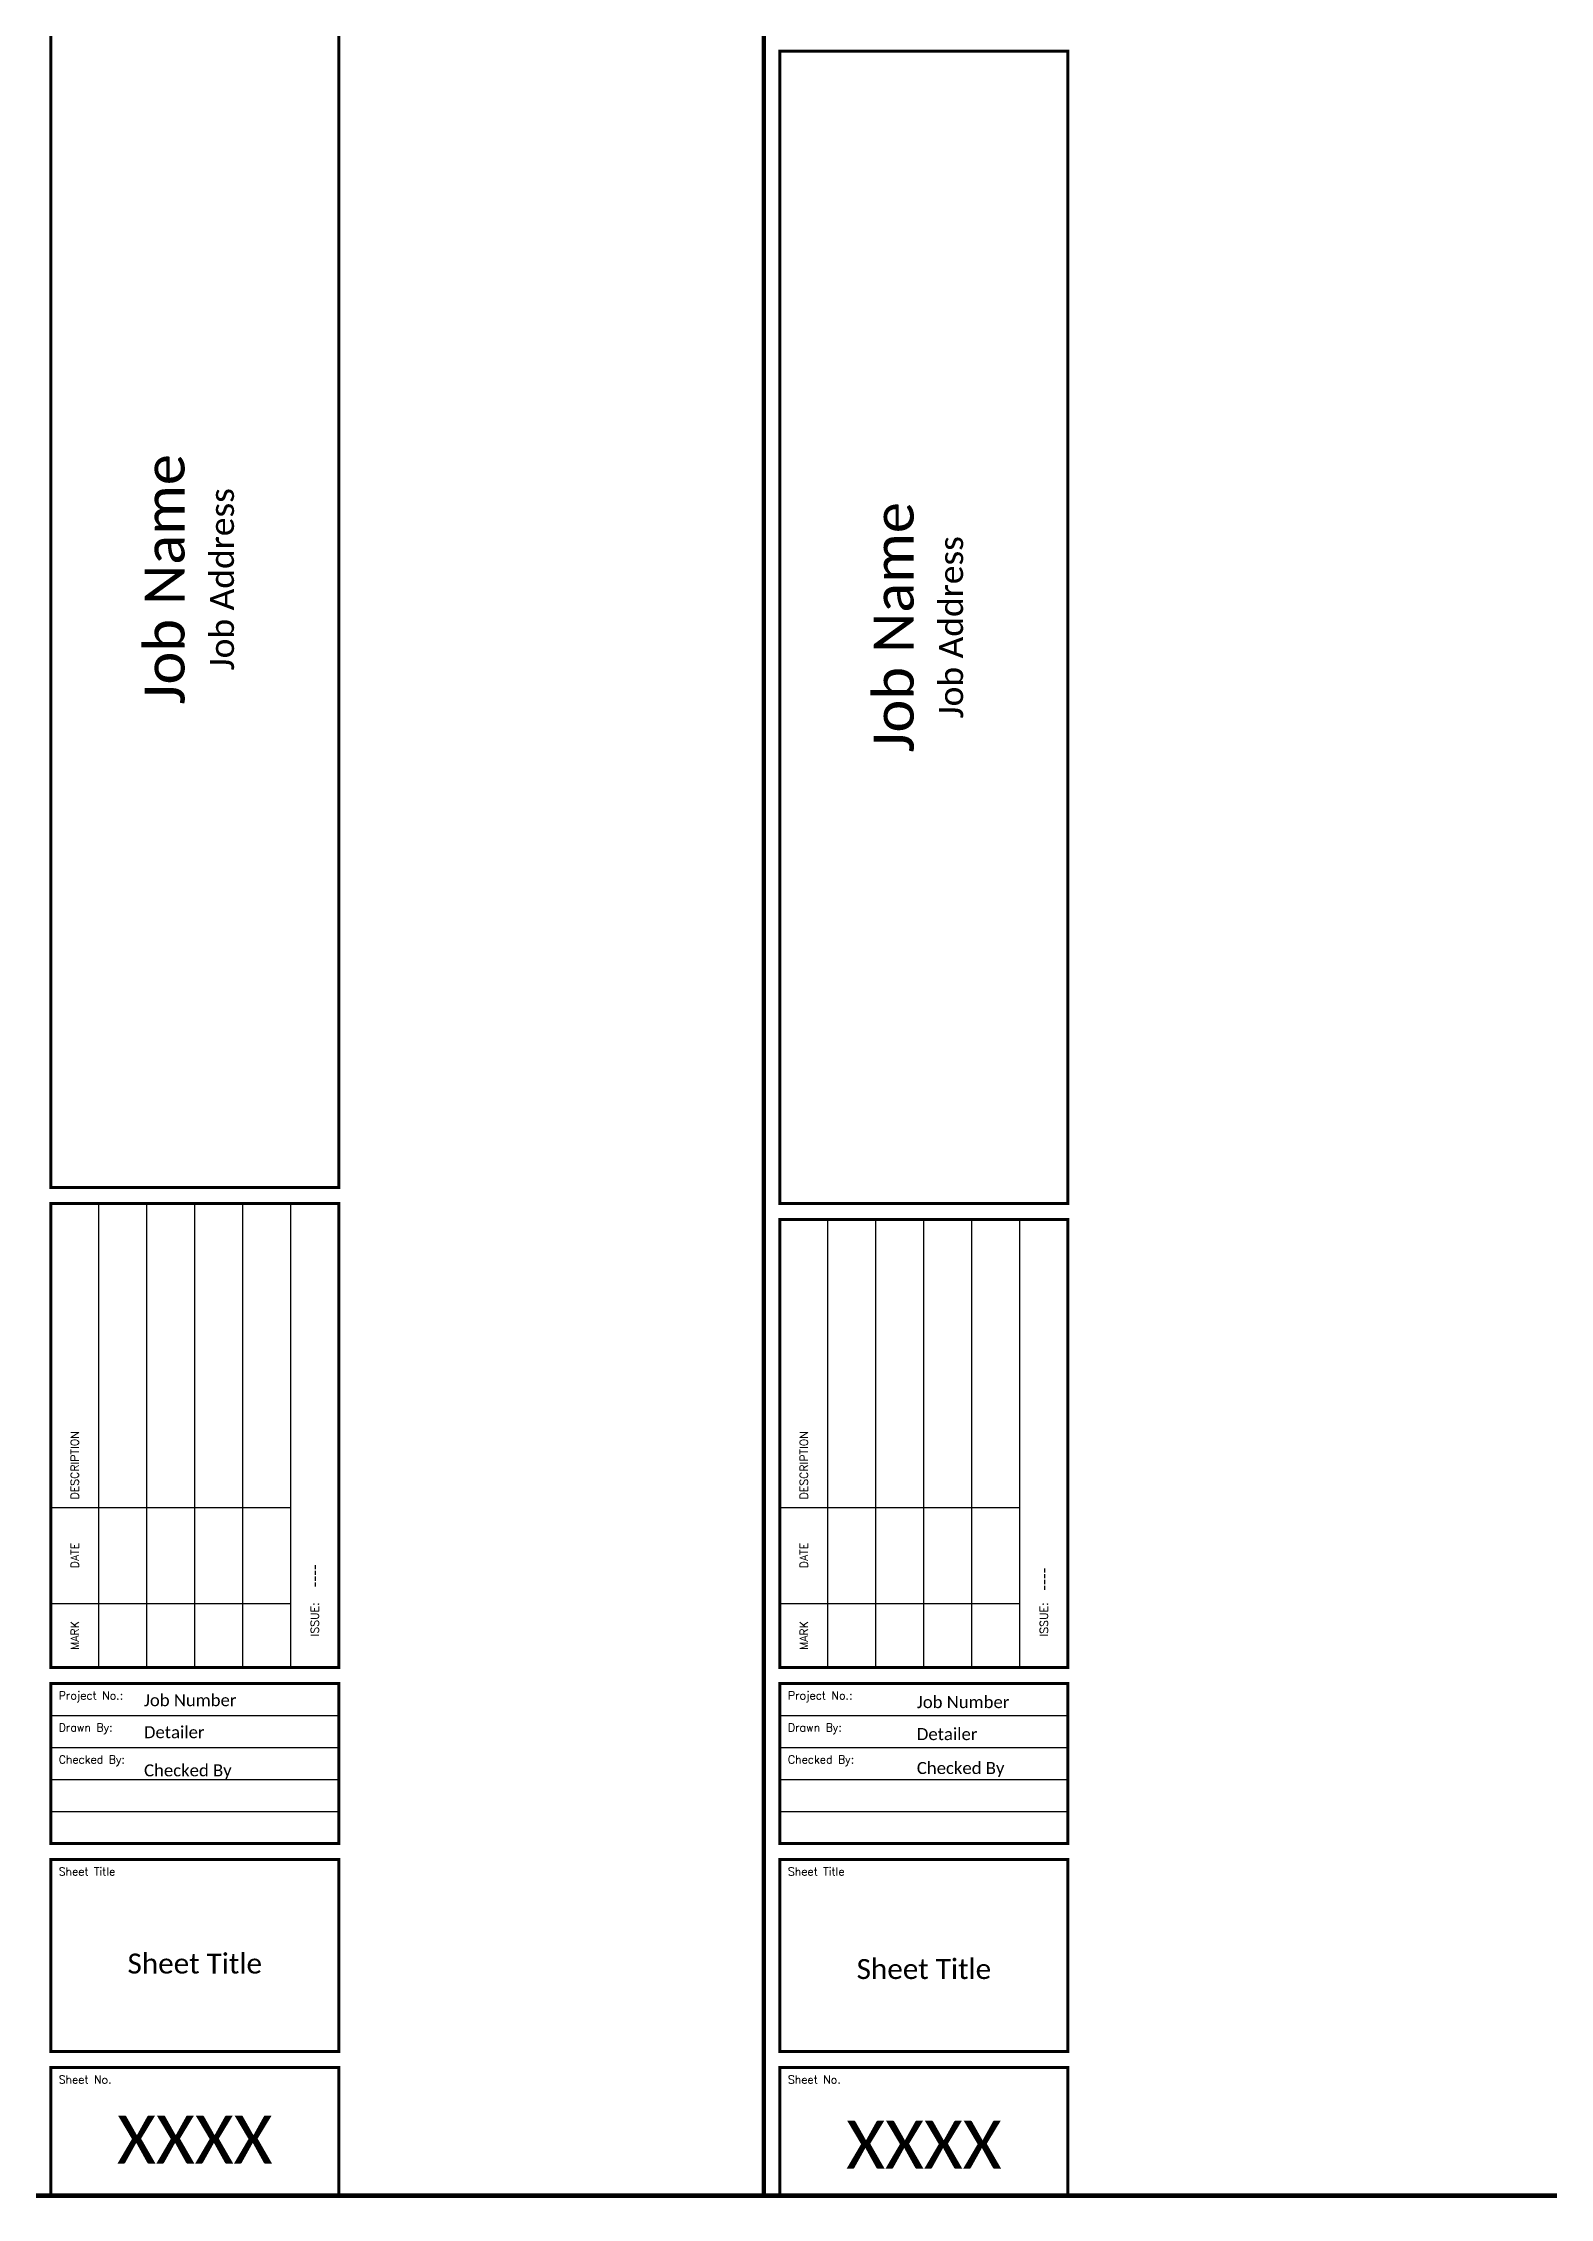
# Model space of a CAD drawing. Header units: inches. Extents: x -109 to 89, y -30 to 75.
# Drawn here: x 33.36 to 45.13, y 15.41 to 32.24 of the extents above; entities that cross this region are included whole.
import ezdxf
from ezdxf.enums import TextEntityAlignment as Align

# ---------------------------------------------------------------- set-up
doc = ezdxf.new("R2010")
doc.units = ezdxf.units.IN
doc.header["$LTSCALE"] = 0.25
doc.header["$MEASUREMENT"] = 0
doc.layers.add('ANNO-TTLB', color=7, linetype='Continuous')
doc.layers.add('ANNO-TTLB-TXT', color=8, linetype='Continuous')
doc.styles.add('AnnoText', font='calibri.ttf')
doc.styles.add('TTLB-Text', font='romans.shx')

# ---------------------------------------------------------------- blocks, each defined once
blk = doc.blocks.new('TTLB_24x36')
at = {"layer": 'ANNO-TTLB'}
for p, q in [((36.354, 5.694), (36.354, 9.319)), ((36.729, 5.694), (36.729, 9.319)), ((37.104, 5.694), (37.104, 9.319)), ((37.479, 5.694), (37.479, 9.319)), ((37.854, 5.694), (37.854, 9.319)), ((35.979, 6.944), (37.854, 6.944)), ((35.979, 6.194), (37.854, 6.194)), ((35.979, 5.319), (38.229, 5.319)), ((35.979, 5.069), (38.229, 5.069)), ((35.979, 4.819), (38.229, 4.819)), ((35.979, 4.569), (38.229, 4.569))]:
    blk.add_line(p, q, dxfattribs=at)
at = {"layer": 'ANNO-TTLB', "const_width": 0.0234}
for points in [[(35.979, 18.944), (38.229, 18.944), (38.229, 9.444), (35.979, 9.444)], [(35.979, 9.319), (38.229, 9.319), (38.229, 5.694), (35.979, 5.694)], [(35.979, 5.569), (38.229, 5.569), (38.229, 4.319), (35.979, 4.319)], [(35.979, 4.194), (38.229, 4.194), (38.229, 2.694), (35.979, 2.694)], [(35.979, 2.569), (38.229, 2.569), (38.229, 1.569), (35.979, 1.569)]]:
    blk.add_lwpolyline(points, close=True, dxfattribs=at)
at = {"layer": 'ANNO-TTLB-TXT', "style": 'TTLB-Text'}
blk.add_text('DESCRIPTION', height=0.0625, rotation=90, dxfattribs=at).set_placement((36.166, 7.007), align=Align.MIDDLE_LEFT)
for s, p in [('DATE', (36.166, 6.569)), ('ISSUE:', (38.041, 6.07)), ('MARK', (36.166, 5.944))]:
    blk.add_text(s, height=0.0625, rotation=90, dxfattribs=at).set_placement(p, align=Align.MIDDLE_CENTER)
for s, p in [('Project No.:', (36.041, 5.507)), ('Drawn By:', (36.041, 5.257)), ('Checked By:', (36.041, 5.007)), ('Sheet Title', (36.041, 4.132)), ('Sheet No.', (36.041, 2.507))]:
    blk.add_text(s, height=0.0625, dxfattribs=at).set_placement(p, align=Align.TOP_LEFT)
at = {"layer": 'ANNO-TTLB-TXT', "insert": (38.041, 6.321), "char_height": 0.0938, "attachment_point": 4, "rotation": 90, "style": 'AnnoText'}
blk.add_mtext('----', dxfattribs=at)
at = {"layer": 'ANNO-TTLB-TXT', "style": 'AnnoText'}
for tag, height, p in [('JOBNAME', 0.312, (36.868, 14.194)), ('JOBADDRESS', 0.188, (37.316, 14.194))]:
    blk.add_attdef(tag, text='', height=height, rotation=90, dxfattribs=at).set_placement(p, align=Align.MIDDLE_CENTER)
for tag, p in [('JOBNUMBER', (36.707, 5.364)), ('DETAILER', (36.707, 5.114))]:
    blk.add_attdef(tag, text='', height=0.0938, dxfattribs=at).set_placement(p, align=Align.BOTTOM_LEFT)
blk = doc.blocks.new('TTLB_Text_24x36')
at = {"layer": 'ANNO-TTLB-TXT', "style": 'AnnoText'}
blk.add_attdef('CHECKEDBY', text='', height=0.0938, dxfattribs=at).set_placement((36.708, 4.816), align=Align.BOTTOM_LEFT)
for tag, height, p in [('SheetTitle', 0.156, (37.104, 3.382)), ('SHEETNUMBER', 0.375, (37.104, 2.007))]:
    blk.add_attdef(tag, text='', height=height, dxfattribs=at).set_placement(p, align=Align.MIDDLE_CENTER)
blk = doc.blocks.new('TTLB_30x42')
at = {"layer": 'ANNO-TTLB'}
for p, q in [((40.437, 5.399), (40.437, 8.899)), ((40.812, 5.399), (40.812, 8.899)), ((41.187, 5.399), (41.187, 8.899)), ((41.562, 5.399), (41.562, 8.899)), ((41.937, 5.399), (41.937, 8.899)), ((40.062, 6.649), (41.937, 6.649)), ((40.062, 5.899), (41.937, 5.899)), ((40.062, 5.024), (42.312, 5.024)), ((40.062, 4.774), (42.312, 4.774)), ((40.062, 4.524), (42.312, 4.524)), ((40.062, 4.274), (42.312, 4.274))]:
    blk.add_line(p, q, dxfattribs=at)
for points, const_width in [([(2.047, 30.082), (39.937, 30.082), (39.937, 1.274), (2.047, 1.274)], 0.0352), ([(40.062, 18.024), (42.312, 18.024), (42.312, 9.024), (40.062, 9.024)], 0.0234), ([(40.062, 8.899), (42.312, 8.899), (42.312, 5.399), (40.062, 5.399)], 0.0234), ([(40.062, 5.274), (42.312, 5.274), (42.312, 4.024), (40.062, 4.024)], 0.0234), ([(40.062, 3.899), (42.312, 3.899), (42.312, 2.399), (40.062, 2.399)], 0.0234), ([(40.062, 2.274), (42.312, 2.274), (42.312, 1.274), (40.062, 1.274)], 0.0234)]:
    blk.add_lwpolyline(points, close=True, dxfattribs=dict(at, const_width=const_width))
at = {"layer": 'ANNO-TTLB-TXT', "style": 'TTLB-Text'}
blk.add_text('DESCRIPTION', height=0.0625, rotation=90, dxfattribs=at).set_placement((40.25, 6.712), align=Align.MIDDLE_LEFT)
for s, p in [('DATE', (40.25, 6.274)), ('ISSUE:', (42.125, 5.774)), ('MARK', (40.25, 5.649))]:
    blk.add_text(s, height=0.0625, rotation=90, dxfattribs=at).set_placement(p, align=Align.MIDDLE_CENTER)
for s, p in [('Project No.:', (40.125, 5.212)), ('Drawn By:', (40.125, 4.962)), ('Checked By:', (40.125, 4.712)), ('Sheet Title', (40.125, 3.837)), ('Sheet No.', (40.125, 2.212))]:
    blk.add_text(s, height=0.0625, dxfattribs=at).set_placement(p, align=Align.TOP_LEFT)
at = {"layer": 'ANNO-TTLB-TXT', "insert": (42.125, 6), "char_height": 0.0938, "attachment_point": 4, "rotation": 90, "style": 'AnnoText'}
blk.add_mtext('----', dxfattribs=at)
at = {"layer": 'ANNO-TTLB-TXT', "style": 'AnnoText'}
for tag, height, p in [('JOBNAME', 0.312, (40.951, 13.524)), ('JOBADDRESS', 0.188, (41.399, 13.524))]:
    blk.add_attdef(tag, text='', height=height, rotation=90, dxfattribs=at).set_placement(p, align=Align.MIDDLE_CENTER)
for tag, p in [('JOBNUMBER', (41.132, 5.054)), ('DETAILER', (41.132, 4.804))]:
    blk.add_attdef(tag, text='', height=0.0938, dxfattribs=at).set_placement(p, align=Align.BOTTOM_LEFT)
blk = doc.blocks.new('TTLB_Text_30x42')
at = {"layer": 'ANNO-TTLB-TXT', "style": 'AnnoText'}
blk.add_attdef('CHECKEDBY', text='', height=0.0938, dxfattribs=at).set_placement((41.132, 4.539), align=Align.BOTTOM_LEFT)
for tag, height, p in [('SheetTitle', 0.156, (41.187, 3.044)), ('SHEETNUMBER', 0.375, (41.187, 1.672))]:
    blk.add_attdef(tag, text='', height=height, dxfattribs=at).set_placement(p, align=Align.MIDDLE_CENTER)
blk = doc.blocks.new('TTLB_36x48')
at = {"layer": 'ANNO-TTLB', "const_width": 0.0352}
blk.add_lwpolyline([(0.044, 35.5), (44.18, 35.5), (44.18, 0.044), (0.044, 0.044)], close=True, dxfattribs=at)
at = {"layer": 'ANNO-TTLB-TXT', "style": 'AnnoText'}
for tag, height, p in [('JOBNAME', 0.312, (45.193, 15.618)), ('JOBADDRESS', 0.188, (45.642, 15.618))]:
    blk.add_attdef(tag, text='', height=height, rotation=90, dxfattribs=at).set_placement(p, align=Align.MIDDLE_CENTER)
for tag, p in [('JOBNUMBER', (45.374, 3.824)), ('DETAILER', (45.374, 3.574))]:
    blk.add_attdef(tag, text='', height=0.0938, dxfattribs=at).set_placement(p, align=Align.BOTTOM_LEFT)

msp = doc.modelspace()

# ---------------------------------------------------------------- block references
msp.add_blockref('TTLB_36x48', (1.0577, 15.3828))
for name, p, values in [('TTLB_30x42', (-0.9448, 14.1529), {'JOBNAME': 'Job Name', 'JOBNUMBER': 'Job Number', 'JOBADDRESS': 'Job Address', 'DETAILER': 'Detailer'}), ('TTLB_24x36', (-2.5565, 13.8578), {'JOBNAME': 'Job Name', 'JOBNUMBER': 'Job Number', 'JOBADDRESS': 'Job Address', 'DETAILER': 'Detailer'}), ('TTLB_Text_24x36', (-2.5565, 13.8578), {'SHEETNUMBER': 'XXXX', 'SheetTitle': 'Sheet Title', 'CHECKEDBY': 'Checked By'}), ('TTLB_Text_30x42', (-0.9448, 14.1529), {'SHEETNUMBER': 'XXXX', 'SheetTitle': 'Sheet Title', 'CHECKEDBY': 'Checked By'})]:
    msp.add_blockref(name, p).add_auto_attribs(values)

doc.saveas('drawing.dxf')
